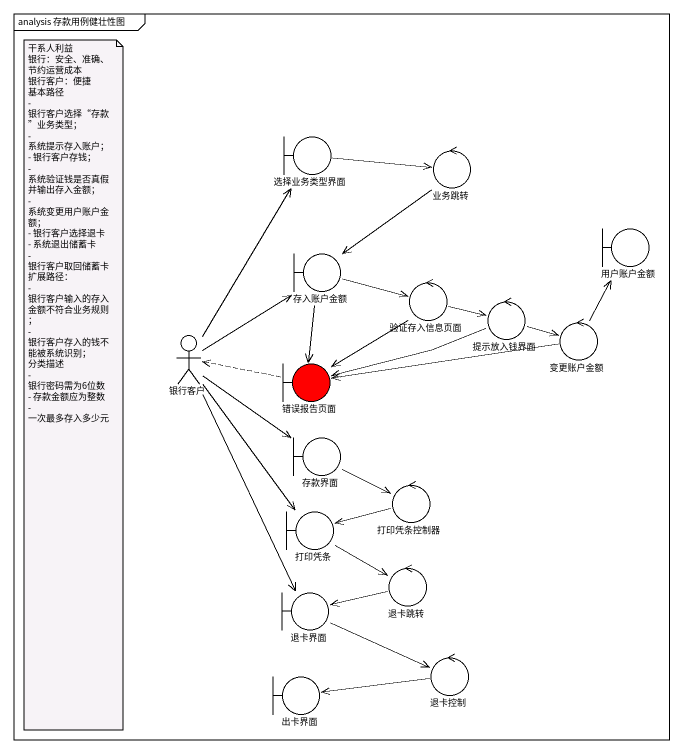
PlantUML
@startuml
mainframe analysis 存款用例健壮性图
boundary 选择业务类型界面
control 业务跳转
boundary 存入账户金额
boundary 用户账户金额
control 验证存入信息页面
actor 银行客户
control 提示放入钱界面
control 变更账户金额
boundary 错误报告页面 #FF0000
boundary 存款界面
control 打印凭条控制器
boundary 打印凭条
control 退卡跳转
boundary 退卡界面
boundary 出卡界面
control 退卡控制
选择业务类型界面 -right-> 业务跳转
业务跳转 --> 存入账户金额
存入账户金额 -right-> 验证存入信息页面
存入账户金额 --> 错误报告页面
验证存入信息页面 -right-> 提示放入钱界面
验证存入信息页面 --> 错误报告页面
银行客户 -up-> 选择业务类型界面
银行客户 -up-> 存入账户金额
银行客户 --> 存款界面
银行客户 --> 打印凭条
银行客户 --> 退卡界面
提示放入钱界面 -right-> 变更账户金额
提示放入钱界面 -left-> 错误报告页面
变更账户金额 -up-> 用户账户金额
变更账户金额 -left-> 错误报告页面
错误报告页面 .left.> 银行客户
存款界面 -right-> 打印凭条控制器
打印凭条控制器 -left-> 打印凭条
打印凭条 -right-> 退卡跳转
退卡跳转 -left-> 退卡界面
退卡界面 -right-> 退卡控制
退卡控制 -left-> 出卡界面
note as N1
  干系人利益
  银行：安全、准确、节约运营成本
  银行客户：便捷
  基本路径
  - 银行客户选择“存款”业务类型；
  - 系统提示存入账户；
  - 银行客户存钱；
  - 系统验证钱是否真假并输出存入金额；
  - 系统变更用户账户金额；
  - 银行客户选择退卡
  - 系统退出储蓄卡
  - 银行客户取回储蓄卡
  扩展路径：
  - 银行客户输入的存入金额不符合业务规则；
  - 银行客户存入的钱不能被系统识别；
  分类描述
  - 银行密码需为6位数
  - 存款金额应为整数
  - 一次最多存入多少元
end note
@enduml
